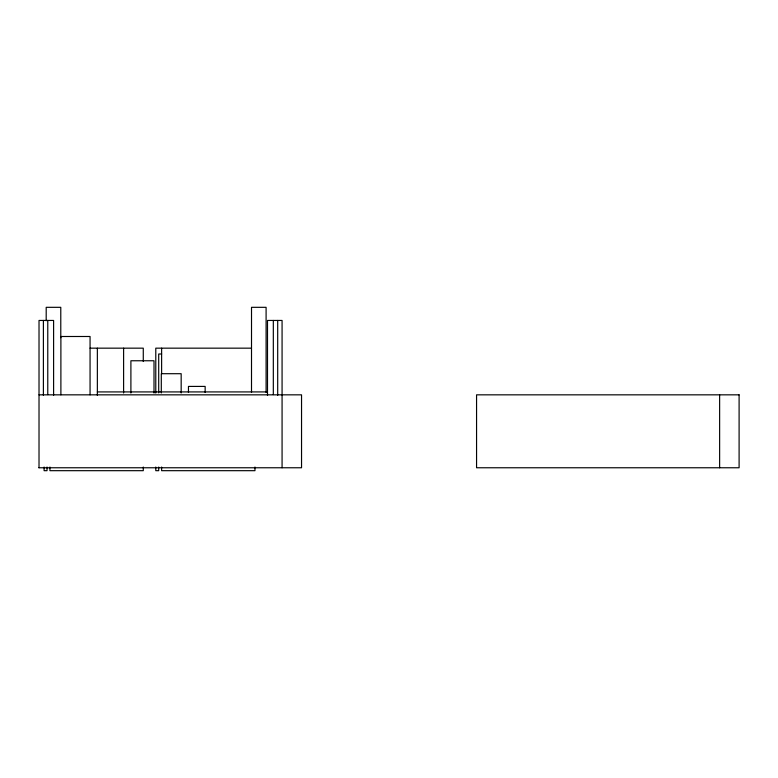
<?xml version="1.0" encoding="UTF-8"?>
<svg xmlns="http://www.w3.org/2000/svg" width="778" height="778" viewBox="0 0 778 778"><rect width="100%" height="100%" fill="white"/><g stroke="black" fill="none" stroke-linecap="round" stroke-linejoin="round"><path stroke-width="1.17" d="M90.063 348.165L143.278 348.165L143.278 361.507M251.323 348.165L155.785 348.165L155.785 393.046M161.62 354L158.702 354L158.702 392.89M97.357 391.918L267.496 391.918M39.017 394.835L301.543 394.835L301.543 467.763L38.9 467.763M719.631 394.835L719.631 467.763M282.074 467.763L282.074 320.448L267.496 320.448L267.496 395.419M277.697 320.448L277.697 395.312M273.321 320.448L273.321 394.592M266.095 392.404L266.095 307.32L251.518 307.32L251.508 392.404M254.96 467.033L254.96 470.68L161.62 470.68L161.62 467.033M205.149 392.482L205.149 386.413L188.461 386.413L188.461 392.482M181.167 392.968L181.167 373.703L161.299 373.703L161.299 392.968M161.62 348.165L161.62 373.635M158.702 467.033L158.702 470.68L155.785 470.68L155.785 467.033M154.005 393.026L154.005 360.759L130.899 360.759L130.899 393.026M143.278 467.033L143.278 470.68L49.938 470.68L49.938 467.033M123.605 348.165L123.605 392.997M97.357 348.165L97.357 395.419M90.063 394.835L90.063 336.495L60.888 336.495L60.888 394.835M60.781 337.71L60.781 307.32L46.203 307.32L46.194 320.692M53.604 395.263L53.604 320.448L39.017 320.448L39.017 467.763M47.769 320.448L47.769 394.592M47.02 467.033L47.02 470.68L44.103 470.68L44.103 467.033M43.393 320.448L43.393 395.312M739.1 394.835L476.564 394.835L476.564 467.763L739.1 467.763L739.1 394.835"/></g></svg>
